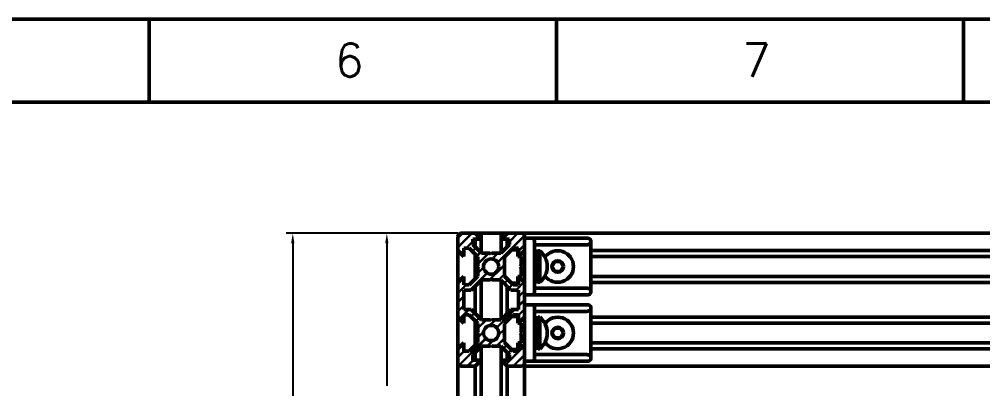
# Model space of a CAD drawing. Extents: x 21047 to 22882, y -7321 to -6014.
# Drawn here: x 21619.5 to 21909, y -6125.1 to -6013.9 of the extents above; entities that cross this region are included whole.
import ezdxf

# ---------------------------------------------------------------- set-up
doc = ezdxf.new("R2010")
doc.units = 0
doc.header["$PDMODE"] = 34
doc.layers.get('0').update_dxf_attribs({"lineweight": 0})
doc.layers.add('Cotas', color=90, linetype='Continuous')
doc.layers.add('Hachura', color=9, linetype='Continuous')
for name, color, linetype, lineweight in [('Fixação e Transmissão', 5, 'Continuous', 50), ('Perfis e Cantoneiras', 2, 'Continuous', 50), ('Peças Usinadas', 120, 'Continuous', 50)]:
    doc.layers.add(name, color=color, linetype=linetype, lineweight=lineweight)
doc.styles.get("Standard").update_dxf_attribs({"font": 'romans.shx'})
doc.dimstyles.get("Standard").update_dxf_attribs({"dimtxt": 3, "dimasz": 3, "dimexe": 2, "dimexo": 1, "dimgap": 1, "dimtad": 0, "dimtoh": 1, "dimcen": 0.09, "dimadec": 0, "dimazin": 0, "dimtfac": 1, "dimtdec": 4, "dimtofl": 0, "dimtmove": 0, "dimatfit": 3, "dimfxl": 1, "dimtolj": 1, "dimtzin": 0, "dimarcsym": 0})

# ---------------------------------------------------------------- blocks, each defined once
blk = doc.blocks.new('*D_k_6')
at = {"color": 0, "linetype": 'ByBlock', "lineweight": -2}
for p, q in [((21750.24, -6078.29), (21699.64, -6078.29)), ((21701.64, -6081.29), (21701.64, -6353.22)), ((21701.64, -6635.29), (21701.64, -6363.36)), ((21750.24, -6638.29), (21699.64, -6638.29))]:
    blk.add_line(p, q, dxfattribs=at)
for points in [[(21701.64, -6078.29), (21701.14, -6081.29), (21701.64, -6078.29), (21702.14, -6081.29)], [(21701.64, -6638.29), (21702.14, -6635.29), (21701.64, -6638.29), (21701.14, -6635.29)]]:
    blk.add_solid(points, dxfattribs=at)
at = {"layer": 'Defpoints', "color": 0, "linetype": 'ByBlock', "lineweight": 0}
for p in [(21701.64, -6078.29), (21751.24, -6078.29), (21701.64, -6638.29), (21751.24, -6638.29)]:
    blk.add_point(p, dxfattribs=at)
blk = doc.blocks.new('*D_d')
at = {"color": 0, "linetype": 'ByBlock', "lineweight": -2}
for p, q in [((21751.24, -6078.29), (21727.9, -6078.29)), ((21729.9, -6081.29), (21729.9, -6124.22)), ((21729.9, -6177.29), (21729.9, -6134.36)), ((21760.24, -6180.29), (21727.9, -6180.29))]:
    blk.add_line(p, q, dxfattribs=at)
for points in [[(21729.9, -6078.29), (21729.4, -6081.29), (21729.9, -6078.29), (21730.4, -6081.29)], [(21729.9, -6180.29), (21730.4, -6177.29), (21729.9, -6180.29), (21729.4, -6177.29)]]:
    blk.add_solid(points, dxfattribs=at)
at = {"layer": 'Defpoints', "color": 0, "linetype": 'ByBlock', "lineweight": 0}
for p in [(21729.9, -6078.29), (21752.24, -6078.29), (21729.9, -6180.29), (21761.24, -6180.29)]:
    blk.add_point(p, dxfattribs=at)

msp = doc.modelspace()

# ---------------------------------------------------------------- hatches: boundary and pattern name
at = {"layer": 'Hachura'}
h = msp.add_hatch(dxfattribs=at)
h.set_pattern_fill('JIS_LC_8A', color=256, scale=0.25)
h.paths.add_polyline_path([(21755.742, -6114.89), (21756.442, -6114.19), (21758.242, -6112.39), (21758.342, -6112.29), (21760.992, -6112.29), (21761.242, -6112.04), (21761.492, -6112.29), (21764.142, -6112.29), (21764.242, -6112.39), (21766.042, -6114.19), (21766.742, -6114.89), (21766.742, -6116.49), (21766.042, -6116.49), (21764.242, -6116.49), (21766.042, -6118.29), (21770.242, -6118.29, 0.4142136), (21771.242, -6117.29), (21771.242, -6113.09), (21769.442, -6111.29), (21769.442, -6113.79), (21767.842, -6113.79), (21766.042, -6111.99), (21765.242, -6111.19), (21765.242, -6108.54), (21764.992, -6108.29), (21765.242, -6108.04), (21765.242, -6105.39), (21766.042, -6104.59), (21767.842, -6102.79), (21769.442, -6102.79), (21769.442, -6105.29), (21771.242, -6103.49), (21771.242, -6093.09), (21769.442, -6091.29), (21769.442, -6093.79), (21767.842, -6093.79), (21766.042, -6091.99), (21765.242, -6091.19), (21765.242, -6088.54), (21764.992, -6088.29), (21765.242, -6088.04), (21765.242, -6085.39), (21766.042, -6084.59), (21767.842, -6082.79), (21769.442, -6082.79), (21769.442, -6085.29), (21771.242, -6083.49), (21771.242, -6079.29, 0.4142136), (21770.242, -6078.29), (21766.042, -6078.29), (21764.242, -6080.09), (21766.042, -6080.09), (21766.742, -6080.09), (21766.742, -6081.69), (21766.042, -6082.39), (21764.242, -6084.19), (21764.142, -6084.29), (21761.492, -6084.29), (21761.242, -6084.54), (21760.992, -6084.29), (21758.342, -6084.29), (21758.242, -6084.19), (21756.442, -6082.39), (21755.742, -6081.69), (21755.742, -6080.09), (21756.442, -6080.09), (21758.242, -6080.09), (21756.442, -6078.29), (21752.242, -6078.29, 0.4142136), (21751.242, -6079.29), (21751.242, -6083.49), (21753.042, -6085.29), (21753.042, -6082.79), (21754.642, -6082.79), (21756.442, -6084.59), (21757.242, -6085.39), (21757.242, -6088.04), (21757.492, -6088.29), (21757.242, -6088.54), (21757.242, -6091.19), (21756.442, -6091.99), (21754.642, -6093.79), (21753.042, -6093.79), (21753.042, -6091.29), (21751.242, -6093.09), (21751.242, -6103.49), (21753.042, -6105.29), (21753.042, -6102.79), (21754.642, -6102.79), (21756.442, -6104.59), (21757.242, -6105.39), (21757.242, -6108.04), (21757.492, -6108.29), (21757.242, -6108.54), (21757.242, -6111.19), (21756.442, -6111.99), (21754.642, -6113.79), (21753.042, -6113.79), (21753.042, -6111.29), (21751.242, -6113.09), (21751.242, -6117.29, 0.4142136), (21752.242, -6118.29), (21756.442, -6118.29), (21758.242, -6116.49), (21756.442, -6116.49), (21755.742, -6116.49), (21755.742, -6114.89)])
h.paths.add_polyline_path([(21753.042, -6095.35), (21755.282, -6095.35), (21756.442, -6094.19), (21758.242, -6092.39), (21758.342, -6092.29), (21760.992, -6092.29), (21761.242, -6092.04), (21761.492, -6092.29), (21764.142, -6092.29), (21764.242, -6092.39), (21766.042, -6094.19), (21767.202, -6095.35), (21769.442, -6095.35), (21769.442, -6101.23), (21767.202, -6101.23), (21766.042, -6102.39), (21764.242, -6104.19), (21764.142, -6104.29), (21761.492, -6104.29), (21761.242, -6104.54), (21760.992, -6104.29), (21758.342, -6104.29), (21758.242, -6104.19), (21756.442, -6102.39), (21755.282, -6101.23), (21753.042, -6101.23), (21753.042, -6095.35)], flags=16)
h.paths.add_polyline_path([(21763.542, -6108.29, -1), (21758.942, -6108.29, -1), (21763.542, -6108.29)], flags=16)
h.paths.add_polyline_path([(21763.542, -6088.29, -1), (21758.942, -6088.29, -1), (21763.542, -6088.29)], flags=16)

# ---------------------------------------------------------------- linework, layer by layer
at = {"layer": 'Fixação e Transmissão'}
for p, q in [((21767.342, -6083.29), (21765.242, -6085.39)), ((21769.242, -6083.29), (21767.342, -6083.29)), ((21769.242, -6083.29), (21769.242, -6085.29)), ((21774.242, -6083.69), (21774.242, -6092.89)), ((21775.342, -6083.54), (21775.342, -6088.29)), ((21775.842, -6083.54), (21775.342, -6083.54)), ((21775.342, -6083.69), (21775.342, -6088.29)), ((21775.842, -6083.54), (21775.842, -6093.04)), ((21765.242, -6085.39), (21765.242, -6091.19)), ((21770.242, -6085.29), (21769.242, -6085.29)), ((21770.242, -6087.99), (21769.942, -6088.29)), ((21770.242, -6085.29), (21770.242, -6087.99)), ((21771.242, -6085.79), (21770.242, -6085.79)), ((21775.342, -6088.29), (21774.242, -6087.993)), ((21780.376, -6086.79), (21779.51, -6088.29)), ((21782.108, -6086.79), (21782.974, -6088.29)), ((21770.242, -6088.59), (21769.942, -6088.29)), ((21770.242, -6088.59), (21770.242, -6091.29)), ((21771.242, -6090.79), (21770.242, -6090.79)), ((21775.342, -6088.588), (21774.242, -6088.29)), ((21775.342, -6088.588), (21775.342, -6093.04)), ((21775.342, -6088.588), (21775.342, -6092.89)), ((21780.376, -6089.79), (21779.51, -6088.29)), ((21780.376, -6089.79), (21780.376, -6089.79)), ((21782.108, -6089.79), (21782.974, -6088.29)), ((21767.342, -6093.29), (21765.242, -6091.19)), ((21769.242, -6093.29), (21767.342, -6093.29)), ((21770.242, -6091.29), (21769.242, -6091.29)), ((21769.242, -6091.29), (21769.242, -6093.29)), ((21775.842, -6093.04), (21775.342, -6093.04)), ((21767.342, -6103.29), (21765.242, -6105.39)), ((21765.242, -6105.39), (21765.242, -6111.19)), ((21769.242, -6103.29), (21767.342, -6103.29)), ((21769.242, -6103.29), (21769.242, -6105.29)), ((21770.242, -6105.29), (21769.242, -6105.29)), ((21770.242, -6105.29), (21770.242, -6107.99)), ((21774.242, -6103.69), (21774.242, -6112.89)), ((21775.342, -6103.54), (21775.342, -6108.29)), ((21775.842, -6103.54), (21775.342, -6103.54)), ((21775.342, -6103.69), (21775.342, -6108.29)), ((21775.842, -6103.54), (21775.842, -6113.04)), ((21770.242, -6107.99), (21769.942, -6108.29)), ((21770.242, -6108.59), (21769.942, -6108.29)), ((21771.242, -6105.79), (21770.242, -6105.79)), ((21775.342, -6108.29), (21774.242, -6107.993)), ((21775.342, -6108.588), (21774.242, -6108.29)), ((21780.376, -6106.79), (21779.51, -6108.29)), ((21780.376, -6109.79), (21779.51, -6108.29)), ((21782.108, -6106.79), (21782.974, -6108.29)), ((21782.108, -6109.79), (21782.974, -6108.29)), ((21767.342, -6113.29), (21765.242, -6111.19)), ((21770.242, -6108.59), (21770.242, -6111.29)), ((21771.242, -6110.79), (21770.242, -6110.79)), ((21775.342, -6108.588), (21775.342, -6113.04)), ((21775.342, -6108.588), (21775.342, -6112.89)), ((21780.376, -6109.79), (21780.376, -6109.79)), ((21769.242, -6113.29), (21767.342, -6113.29)), ((21770.242, -6111.29), (21769.242, -6111.29)), ((21769.242, -6111.29), (21769.242, -6113.29)), ((21775.842, -6113.04), (21775.342, -6113.04))]:
    msp.add_line(p, q, dxfattribs=at)
at = {"layer": 'Fixação e Transmissão', "ltscale": 0.1}
for p, q in [((21774.242, -6083.69), (21775.342, -6083.69)), ((21782.108, -6086.79), (21780.376, -6086.79)), ((21782.108, -6089.79), (21780.376, -6089.79)), ((21774.242, -6092.89), (21775.342, -6092.89)), ((21774.242, -6103.69), (21775.342, -6103.69)), ((21782.108, -6106.79), (21780.376, -6106.79)), ((21782.108, -6109.79), (21780.376, -6109.79)), ((21774.242, -6112.89), (21775.342, -6112.89))]:
    msp.add_line(p, q, dxfattribs=at)
at = {"layer": 'Fixação e Transmissão'}
for centre in [(21781.242, -6088.29), (21781.242, -6108.29)]:
    msp.add_circle(centre, 1.732, dxfattribs=at)
for centre, radius, start, end in [((21771.953, -6088.29), 6.139, 309.30765, 50.69235), ((21781.242, -6088.29), 4.75, 216.25467, 143.74533), ((21771.953, -6108.29), 6.139, 309.30765, 50.69235), ((21781.242, -6108.29), 4.75, 216.25467, 143.74533)]:
    msp.add_arc(centre, radius, start, end, dxfattribs=at)
at = {"layer": 'Hachura'}
for p, q in [((21771.242, -6086.29), (21770.242, -6086.29)), ((21771.242, -6090.29), (21770.242, -6090.29)), ((21771.242, -6106.29), (21770.242, -6106.29)), ((21771.242, -6110.29), (21770.242, -6110.29))]:
    msp.add_line(p, q, dxfattribs=at)
at = {"layer": 'Perfis e Cantoneiras'}
for p, q in [((21751.242, -6083.49), (21751.242, -6079.29)), ((21751.242, -6180.29), (21751.242, -6079.29)), ((21752.242, -6078.29), (21771.242, -6078.29)), ((21756.442, -6078.29), (21752.242, -6078.29)), ((21758.242, -6080.09), (21756.442, -6078.29)), ((21758.242, -6084.19), (21758.242, -6078.29)), ((21764.242, -6080.09), (21766.042, -6078.29)), ((21764.242, -6084.19), (21764.242, -6078.29)), ((21770.242, -6078.29), (21766.042, -6078.29)), ((21771.242, -6078.29), (22131.242, -6078.29)), ((21771.242, -6079.79), (21771.242, -6078.29)), ((21771.242, -6083.49), (21771.242, -6079.29)), ((21755.742, -6081.69), (21755.742, -6080.09)), ((21758.242, -6080.09), (21755.742, -6080.09)), ((21758.342, -6084.29), (21755.742, -6081.69)), ((21756.442, -6082.39), (21756.442, -6080.09)), ((21764.142, -6084.29), (21766.742, -6081.69)), ((21766.742, -6080.09), (21764.242, -6080.09)), ((21766.042, -6082.39), (21766.042, -6080.09)), ((21766.742, -6081.69), (21766.742, -6080.09)), ((21753.042, -6085.29), (21751.242, -6083.49)), ((21754.642, -6082.79), (21753.042, -6082.79)), ((21753.042, -6085.29), (21753.042, -6082.79)), ((21757.242, -6085.39), (21754.642, -6082.79)), ((21756.442, -6091.99), (21756.442, -6084.59)), ((21760.992, -6084.29), (21758.342, -6084.29)), ((21761.242, -6084.54), (21760.992, -6084.29)), ((21761.242, -6084.54), (21761.492, -6084.29)), ((21764.142, -6084.29), (21761.492, -6084.29)), ((21765.242, -6085.39), (21767.842, -6082.79)), ((21767.842, -6082.79), (21769.442, -6082.79)), ((21769.442, -6085.29), (21769.442, -6082.79)), ((21769.442, -6085.29), (21771.242, -6083.49)), ((21791.242, -6083.49), (22111.242, -6083.49)), ((21757.242, -6088.04), (21757.242, -6085.39)), ((21757.492, -6088.29), (21757.242, -6088.04)), ((21764.992, -6088.29), (21765.242, -6088.04)), ((21765.242, -6088.04), (21765.242, -6085.39)), ((21791.242, -6085.29), (22111.242, -6085.29)), ((21757.492, -6088.29), (21757.242, -6088.54)), ((21757.242, -6091.19), (21757.242, -6088.54)), ((21764.992, -6088.29), (21765.242, -6088.54)), ((21765.242, -6091.19), (21765.242, -6088.54)), ((21753.042, -6091.29), (21751.242, -6093.09)), ((21751.242, -6103.49), (21751.242, -6093.09)), ((21753.042, -6093.79), (21753.042, -6091.29)), ((21754.642, -6093.79), (21753.042, -6093.79)), ((21757.242, -6091.19), (21754.642, -6093.79)), ((21758.342, -6092.29), (21755.282, -6095.35)), ((21758.242, -6104.19), (21758.242, -6092.39)), ((21760.992, -6092.29), (21758.342, -6092.29)), ((21761.242, -6092.04), (21760.992, -6092.29)), ((21761.242, -6092.04), (21761.492, -6092.29)), ((21764.142, -6092.29), (21761.492, -6092.29)), ((21764.142, -6092.29), (21767.202, -6095.35)), ((21764.242, -6104.19), (21764.242, -6092.39)), ((21765.242, -6091.19), (21767.842, -6093.79)), ((21767.842, -6093.79), (21769.442, -6093.79)), ((21769.442, -6093.79), (21769.442, -6091.29)), ((21769.442, -6091.29), (21771.242, -6093.09)), ((21791.242, -6091.29), (22111.242, -6091.29)), ((21791.242, -6093.09), (22111.242, -6093.09)), ((21753.042, -6101.23), (21753.042, -6095.35)), ((21755.282, -6095.35), (21753.042, -6095.35)), ((21756.442, -6102.39), (21756.442, -6094.19)), ((21766.042, -6102.39), (21766.042, -6094.19)), ((21767.202, -6095.35), (21769.442, -6095.35)), ((21769.442, -6101.23), (21769.442, -6095.35)), ((21771.242, -6099.79), (21771.242, -6096.79)), ((21755.282, -6101.23), (21753.042, -6101.23)), ((21758.342, -6104.29), (21755.282, -6101.23)), ((21764.142, -6104.29), (21767.202, -6101.23)), ((21767.202, -6101.23), (21769.442, -6101.23)), ((21753.042, -6105.29), (21751.242, -6103.49)), ((21754.642, -6102.79), (21753.042, -6102.79)), ((21753.042, -6105.29), (21753.042, -6102.79)), ((21757.242, -6105.39), (21754.642, -6102.79)), ((21756.442, -6111.99), (21756.442, -6104.59)), ((21757.242, -6108.04), (21757.242, -6105.39)), ((21760.992, -6104.29), (21758.342, -6104.29)), ((21761.242, -6104.54), (21760.992, -6104.29)), ((21761.242, -6104.54), (21761.492, -6104.29)), ((21764.142, -6104.29), (21761.492, -6104.29)), ((21765.242, -6105.39), (21767.842, -6102.79)), ((21765.242, -6108.04), (21765.242, -6105.39)), ((21767.842, -6102.79), (21769.442, -6102.79)), ((21769.442, -6105.29), (21769.442, -6102.79)), ((21769.442, -6105.29), (21771.242, -6103.49)), ((21791.242, -6103.49), (22111.242, -6103.49)), ((21791.242, -6105.29), (22111.242, -6105.29)), ((21757.492, -6108.29), (21757.242, -6108.04)), ((21757.492, -6108.29), (21757.242, -6108.54)), ((21764.992, -6108.29), (21765.242, -6108.04)), ((21764.992, -6108.29), (21765.242, -6108.54)), ((21757.242, -6111.19), (21754.642, -6113.79)), ((21757.242, -6111.19), (21757.242, -6108.54)), ((21765.242, -6111.19), (21765.242, -6108.54)), ((21765.242, -6111.19), (21767.842, -6113.79)), ((21771.242, -6128.29), (21771.242, -6110.79)), ((21753.042, -6111.29), (21751.242, -6113.09)), ((21751.242, -6117.29), (21751.242, -6113.09)), ((21753.042, -6113.79), (21753.042, -6111.29)), ((21754.642, -6113.79), (21753.042, -6113.79)), ((21758.342, -6112.29), (21755.742, -6114.89)), ((21758.242, -6157.79), (21758.242, -6112.39)), ((21760.992, -6112.29), (21758.342, -6112.29)), ((21761.242, -6112.04), (21760.992, -6112.29)), ((21761.242, -6112.04), (21761.492, -6112.29)), ((21764.142, -6112.29), (21761.492, -6112.29)), ((21764.142, -6112.29), (21766.742, -6114.89)), ((21764.242, -6137.171), (21764.242, -6112.39)), ((21767.842, -6113.79), (21769.442, -6113.79)), ((21769.442, -6113.79), (21769.442, -6111.29)), ((21769.442, -6111.29), (21771.242, -6113.09)), ((21771.242, -6117.29), (21771.242, -6113.09)), ((21791.242, -6111.29), (22111.242, -6111.29)), ((21791.242, -6113.09), (22111.242, -6113.09)), ((21755.742, -6114.89), (21755.742, -6116.49)), ((21758.242, -6116.49), (21755.742, -6116.49)), ((21756.442, -6116.49), (21756.442, -6114.19)), ((21758.242, -6116.49), (21756.442, -6118.29)), ((21766.742, -6116.49), (21764.242, -6116.49)), ((21764.242, -6116.49), (21766.042, -6118.29)), ((21766.042, -6116.49), (21766.042, -6114.19)), ((21766.742, -6114.89), (21766.742, -6116.49)), ((21756.442, -6118.29), (21752.242, -6118.29)), ((21756.442, -6160.472), (21756.442, -6118.29)), ((21770.242, -6118.29), (21766.042, -6118.29)), ((21766.042, -6137.171), (21766.042, -6118.29)), ((21771.242, -6118.29), (22131.242, -6118.29))]:
    msp.add_line(p, q, dxfattribs=at)
at = {"layer": 'Perfis e Cantoneiras', "color": 30}
for p, q in [((21771.242, -6079.79), (21771.242, -6079.79)), ((21771.242, -6079.79), (21773.827, -6079.79)), ((21773.827, -6079.79), (21771.242, -6079.79)), ((21771.242, -6096.79), (21771.242, -6079.79)), ((21790.242, -6079.79), (21773.827, -6079.79)), ((21773.827, -6079.79), (21790.242, -6079.79)), ((21774.242, -6080.79), (21774.242, -6095.79)), ((21774.242, -6080.79), (21774.242, -6095.79)), ((21774.242, -6081.79), (21789.828, -6081.79)), ((21774.242, -6081.79), (21789.828, -6081.79)), ((21791.242, -6095.79), (21791.242, -6080.79)), ((21791.242, -6095.79), (21791.242, -6080.79)), ((21771.242, -6096.79), (21773.827, -6096.79)), ((21771.242, -6096.79), (21773.827, -6096.79)), ((21773.827, -6096.79), (21790.242, -6096.79)), ((21773.827, -6096.79), (21790.242, -6096.79)), ((21789.828, -6094.79), (21774.242, -6094.79)), ((21774.242, -6094.79), (21789.828, -6094.79)), ((21771.242, -6099.79), (21771.242, -6110.79)), ((21771.242, -6099.79), (21773.827, -6099.79)), ((21773.827, -6099.79), (21771.242, -6099.79)), ((21771.242, -6105.79), (21771.242, -6100.79)), ((21790.242, -6099.79), (21773.827, -6099.79)), ((21773.827, -6099.79), (21790.242, -6099.79)), ((21774.242, -6100.79), (21774.242, -6115.79)), ((21774.242, -6100.79), (21774.242, -6115.79)), ((21774.242, -6101.79), (21789.828, -6101.79)), ((21774.242, -6101.79), (21789.828, -6101.79)), ((21791.242, -6115.79), (21791.242, -6100.79)), ((21791.242, -6115.79), (21791.242, -6100.79)), ((21771.242, -6115.79), (21771.242, -6110.79)), ((21771.242, -6110.79), (21771.242, -6116.79)), ((21771.242, -6116.79), (21773.827, -6116.79)), ((21771.242, -6116.79), (21773.827, -6116.79)), ((21773.827, -6116.79), (21790.242, -6116.79)), ((21773.827, -6116.79), (21790.242, -6116.79)), ((21789.828, -6114.79), (21774.242, -6114.79)), ((21774.242, -6114.79), (21789.828, -6114.79))]:
    msp.add_line(p, q, dxfattribs=at)
at = {"layer": 'Perfis e Cantoneiras'}
for centre in [(21761.242, -6088.29), (21761.242, -6108.29)]:
    msp.add_circle(centre, 2.3, dxfattribs=at)
for centre, start, end in [((21752.242, -6079.29), 90, 180), ((21770.242, -6079.29), 0, 90), ((21752.242, -6117.29), 180, 270), ((21770.242, -6117.29), 270, 360)]:
    msp.add_arc(centre, 1, start, end, dxfattribs=at)
at = {"layer": 'Perfis e Cantoneiras', "color": 30}
for centre, start, end in [((21790.242, -6080.79), 78.75, 90), ((21790.242, -6080.79), 0, 22.5), ((21790.242, -6095.79), 270, 281.25), ((21790.242, -6095.79), 337.5007, 360), ((21790.242, -6100.79), 78.75, 90), ((21790.242, -6100.79), 0, 22.5), ((21790.242, -6115.79), 270, 281.25), ((21790.242, -6115.79), 337.5007, 360)]:
    msp.add_arc(centre, 1, start, end, dxfattribs=at)
for points, degree in [([(21773.827, -6079.79), (21773.882, -6079.794), (21773.908, -6079.81)], 2), ([(21773.908, -6079.81), (21773.882, -6079.794), (21773.827, -6079.79)], 2), ([(21773.908, -6079.81), (21773.952, -6079.832), (21773.986, -6079.866)], 2), ([(21773.986, -6079.866), (21773.952, -6079.832), (21773.908, -6079.81)], 2), ([(21773.986, -6079.866), (21774.069, -6079.954), (21774.12, -6080.083)], 2), ([(21774.12, -6080.083), (21774.068, -6079.954), (21773.986, -6079.866)], 2), ([(21774.12, -6080.083), (21774.18, -6080.231), (21774.21, -6080.408)], 2), ([(21774.21, -6080.408), (21774.18, -6080.231), (21774.12, -6080.083)], 2), ([(21774.21, -6080.408), (21774.242, -6080.594), (21774.242, -6080.79)], 2), ([(21774.242, -6080.79), (21774.242, -6080.594), (21774.21, -6080.408)], 2), ([(21774.242, -6080.985), (21774.242, -6080.79)], 1), ([(21774.242, -6080.79), (21774.242, -6080.987), (21774.242, -6081.173)], 2), ([(21774.242, -6081.173), (21774.242, -6081.349), (21774.242, -6081.497)], 2), ([(21774.242, -6081.497), (21774.242, -6081.627), (21774.242, -6081.714)], 2), ([(21774.242, -6081.714), (21774.242, -6081.749), (21774.242, -6081.771)], 2), ([(21774.242, -6081.771), (21774.242, -6081.787), (21774.242, -6081.79)], 2), ([(21789.828, -6081.79), (21790.013, -6081.787), (21790.104, -6081.771)], 2), ([(21790.104, -6081.771), (21789.967, -6081.79), (21789.828, -6081.79)], 2), ([(21790.104, -6081.771), (21790.255, -6081.749), (21790.369, -6081.714)], 2), ([(21790.369, -6081.714), (21790.24, -6081.752), (21790.104, -6081.771)], 2), ([(21790.437, -6079.81), (21790.373, -6079.794), (21790.242, -6079.79)], 2), ([(21790.242, -6079.79), (21790.373, -6079.794), (21790.437, -6079.81)], 2), ([(21790.437, -6079.81), (21790.341, -6079.79), (21790.243, -6079.79)], 2), ([(21790.369, -6081.714), (21790.651, -6081.627), (21790.828, -6081.497)], 2), ([(21790.614, -6081.622), (21790.498, -6081.676), (21790.369, -6081.714)], 2), ([(21790.625, -6079.866), (21790.544, -6079.832), (21790.437, -6079.81)], 2), ([(21790.437, -6079.81), (21790.544, -6079.832), (21790.625, -6079.866)], 2), ([(21790.625, -6079.866), (21790.535, -6079.829), (21790.439, -6079.81)], 2), ([(21790.828, -6081.497), (21790.729, -6081.567), (21790.614, -6081.622)], 2), ([(21790.949, -6080.083), (21790.824, -6079.954), (21790.625, -6079.866)], 2), ([(21790.625, -6079.866), (21790.824, -6079.954), (21790.949, -6080.083)], 2), ([(21790.798, -6079.959), (21790.716, -6079.905), (21790.626, -6079.867)], 2), ([(21790.949, -6080.083), (21790.879, -6080.014), (21790.798, -6079.959)], 2), ([(21790.828, -6081.497), (21791.033, -6081.349), (21791.134, -6081.173)], 2), ([(21791.004, -6081.346), (21790.926, -6081.428), (21790.828, -6081.497)], 2), ([(21791.073, -6080.235), (21791.019, -6080.153), (21790.949, -6080.083)], 2), ([(21791.166, -6080.408), (21791.094, -6080.231), (21790.949, -6080.083)], 2), ([(21790.949, -6080.083), (21791.094, -6080.231), (21791.166, -6080.408)], 2), ([(21791.134, -6081.173), (21791.081, -6081.264), (21791.004, -6081.346)], 2), ([(21791.166, -6080.408), (21791.128, -6080.317), (21791.073, -6080.235)], 2), ([(21791.134, -6081.173), (21791.242, -6080.987), (21791.242, -6080.79)], 2), ([(21791.215, -6080.985), (21791.188, -6081.082), (21791.134, -6081.173)], 2), ([(21791.223, -6080.594), (21791.203, -6080.498), (21791.166, -6080.408)], 2), ([(21791.242, -6080.79), (21791.242, -6080.594), (21791.166, -6080.408)], 2), ([(21791.166, -6080.408), (21791.242, -6080.594), (21791.242, -6080.79)], 2), ([(21791.242, -6080.79), (21791.242, -6080.889), (21791.215, -6080.985)], 2), ([(21791.242, -6080.79), (21791.242, -6080.692), (21791.223, -6080.596)], 2), ([(21770.242, -6086.29), (21770.242, -6086.29), (21770.242, -6086.347)], 2), ([(21770.242, -6086.29), (21771.242, -6086.29)], 1), ([(21770.242, -6086.347), (21770.242, -6086.404), (21770.242, -6086.51)], 2), ([(21770.242, -6086.51), (21770.242, -6086.615), (21770.242, -6086.753)], 2), ([(21770.242, -6086.753), (21770.242, -6086.891), (21770.242, -6087.04)], 2), ([(21770.242, -6089.54), (21770.242, -6089.689), (21770.242, -6089.827)], 2), ([(21770.242, -6089.827), (21770.242, -6089.965), (21770.242, -6090.071)], 2), ([(21770.242, -6090.071), (21770.242, -6090.176), (21770.242, -6090.233)], 2), ([(21770.242, -6090.233), (21770.242, -6090.29), (21770.242, -6090.29)], 2), ([(21770.242, -6090.29), (21771.242, -6090.29)], 1), ([(21773.908, -6096.771), (21773.882, -6096.787), (21773.827, -6096.79)], 2), ([(21773.827, -6096.79), (21773.882, -6096.787), (21773.908, -6096.771)], 2), ([(21773.986, -6096.714), (21773.952, -6096.749), (21773.908, -6096.771)], 2), ([(21773.908, -6096.771), (21773.952, -6096.749), (21773.986, -6096.714)], 2), ([(21774.12, -6096.497), (21774.069, -6096.627), (21773.986, -6096.714)], 2), ([(21773.986, -6096.714), (21774.068, -6096.627), (21774.12, -6096.497)], 2), ([(21774.21, -6096.173), (21774.18, -6096.349), (21774.12, -6096.497)], 2), ([(21774.12, -6096.497), (21774.18, -6096.349), (21774.21, -6096.173)], 2), ([(21774.242, -6095.79), (21774.242, -6095.987), (21774.21, -6096.173)], 2), ([(21774.21, -6096.173), (21774.242, -6095.987), (21774.242, -6095.79)], 2), ([(21774.242, -6094.79), (21774.242, -6094.794), (21774.242, -6094.81)], 2), ([(21774.242, -6094.81), (21774.242, -6094.832), (21774.242, -6094.866)], 2), ([(21774.242, -6094.866), (21774.242, -6094.954), (21774.242, -6095.083)], 2), ([(21774.242, -6095.084), (21774.242, -6095.231), (21774.242, -6095.408)], 2), ([(21774.242, -6095.408), (21774.242, -6095.594), (21774.242, -6095.79)], 2), ([(21774.242, -6095.79), (21774.242, -6095.595)], 1), ([(21790.104, -6094.81), (21790.013, -6094.794), (21789.828, -6094.79)], 2), ([(21789.828, -6094.79), (21789.967, -6094.79), (21790.104, -6094.81)], 2), ([(21790.369, -6094.866), (21790.255, -6094.832), (21790.104, -6094.81)], 2), ([(21790.104, -6094.81), (21790.24, -6094.829), (21790.369, -6094.866)], 2), ([(21790.242, -6096.79), (21790.373, -6096.787), (21790.437, -6096.771)], 2), ([(21790.437, -6096.771), (21790.373, -6096.787), (21790.242, -6096.79)], 2), ([(21790.243, -6096.79), (21790.341, -6096.79), (21790.437, -6096.771)], 2), ([(21790.828, -6095.083), (21790.651, -6094.954), (21790.369, -6094.866)], 2), ([(21790.369, -6094.866), (21790.498, -6094.904), (21790.614, -6094.959)], 2), ([(21790.437, -6096.771), (21790.534, -6096.752), (21790.625, -6096.714)], 2), ([(21790.437, -6096.771), (21790.544, -6096.749), (21790.625, -6096.714)], 2), ([(21790.625, -6096.714), (21790.544, -6096.749), (21790.437, -6096.771)], 2), ([(21790.614, -6094.959), (21790.729, -6095.014), (21790.828, -6095.083)], 2), ([(21790.625, -6096.714), (21790.824, -6096.627), (21790.949, -6096.497)], 2), ([(21790.949, -6096.497), (21790.824, -6096.627), (21790.625, -6096.714)], 2), ([(21790.625, -6096.714), (21790.716, -6096.676), (21790.798, -6096.622)], 2), ([(21790.798, -6096.622), (21790.879, -6096.567), (21790.949, -6096.497)], 2), ([(21791.134, -6095.408), (21791.033, -6095.231), (21790.828, -6095.083)], 2), ([(21790.828, -6095.083), (21790.926, -6095.153), (21791.004, -6095.235)], 2), ([(21790.949, -6096.497), (21791.094, -6096.349), (21791.166, -6096.173)], 2), ([(21791.166, -6096.173), (21791.094, -6096.349), (21790.949, -6096.497)], 2), ([(21790.949, -6096.497), (21791.019, -6096.428), (21791.073, -6096.346)], 2), ([(21791.004, -6095.235), (21791.081, -6095.317), (21791.134, -6095.408)], 2), ([(21791.073, -6096.346), (21791.128, -6096.264), (21791.166, -6096.173)], 2), ([(21791.242, -6095.79), (21791.242, -6095.594), (21791.134, -6095.408)], 2), ([(21791.134, -6095.408), (21791.188, -6095.499), (21791.215, -6095.595)], 2), ([(21791.166, -6096.173), (21791.242, -6095.987), (21791.242, -6095.79)], 2), ([(21791.242, -6095.79), (21791.242, -6095.987), (21791.166, -6096.173)], 2), ([(21791.166, -6096.173), (21791.203, -6096.083), (21791.223, -6095.987)], 2), ([(21791.215, -6095.595), (21791.242, -6095.692), (21791.242, -6095.79)], 2), ([(21791.223, -6095.985), (21791.242, -6095.889), (21791.242, -6095.79)], 2), ([(21773.827, -6099.79), (21773.882, -6099.794), (21773.908, -6099.81)], 2), ([(21773.908, -6099.81), (21773.882, -6099.794), (21773.827, -6099.79)], 2), ([(21773.908, -6099.81), (21773.952, -6099.832), (21773.986, -6099.866)], 2), ([(21773.986, -6099.866), (21773.952, -6099.832), (21773.908, -6099.81)], 2), ([(21773.986, -6099.866), (21774.069, -6099.954), (21774.12, -6100.083)], 2), ([(21774.12, -6100.083), (21774.068, -6099.954), (21773.986, -6099.866)], 2), ([(21774.12, -6100.083), (21774.18, -6100.231), (21774.21, -6100.408)], 2), ([(21774.21, -6100.408), (21774.18, -6100.231), (21774.12, -6100.083)], 2), ([(21774.21, -6100.408), (21774.242, -6100.594), (21774.242, -6100.79)], 2), ([(21774.242, -6100.79), (21774.242, -6100.594), (21774.21, -6100.408)], 2), ([(21774.242, -6100.985), (21774.242, -6100.79)], 1), ([(21774.242, -6100.79), (21774.242, -6100.987), (21774.242, -6101.173)], 2), ([(21774.242, -6101.173), (21774.242, -6101.349), (21774.242, -6101.497)], 2), ([(21774.242, -6101.497), (21774.242, -6101.627), (21774.242, -6101.714)], 2), ([(21774.242, -6101.714), (21774.242, -6101.749), (21774.242, -6101.771)], 2), ([(21774.242, -6101.771), (21774.242, -6101.787), (21774.242, -6101.79)], 2), ([(21789.828, -6101.79), (21790.013, -6101.787), (21790.104, -6101.771)], 2), ([(21790.104, -6101.771), (21789.967, -6101.79), (21789.828, -6101.79)], 2), ([(21790.104, -6101.771), (21790.255, -6101.749), (21790.369, -6101.714)], 2), ([(21790.369, -6101.714), (21790.24, -6101.752), (21790.104, -6101.771)], 2), ([(21790.437, -6099.81), (21790.373, -6099.794), (21790.242, -6099.79)], 2), ([(21790.242, -6099.79), (21790.373, -6099.794), (21790.437, -6099.81)], 2), ([(21790.437, -6099.81), (21790.341, -6099.79), (21790.243, -6099.79)], 2), ([(21790.369, -6101.714), (21790.651, -6101.627), (21790.828, -6101.497)], 2), ([(21790.614, -6101.622), (21790.498, -6101.676), (21790.369, -6101.714)], 2), ([(21790.625, -6099.866), (21790.544, -6099.832), (21790.437, -6099.81)], 2), ([(21790.437, -6099.81), (21790.544, -6099.832), (21790.625, -6099.866)], 2), ([(21790.625, -6099.866), (21790.535, -6099.829), (21790.439, -6099.81)], 2), ([(21790.828, -6101.497), (21790.729, -6101.567), (21790.614, -6101.622)], 2), ([(21790.949, -6100.083), (21790.824, -6099.954), (21790.625, -6099.866)], 2), ([(21790.625, -6099.866), (21790.824, -6099.954), (21790.949, -6100.083)], 2), ([(21790.798, -6099.959), (21790.716, -6099.905), (21790.626, -6099.867)], 2), ([(21790.949, -6100.083), (21790.879, -6100.014), (21790.798, -6099.959)], 2), ([(21790.828, -6101.497), (21791.033, -6101.349), (21791.134, -6101.173)], 2), ([(21791.004, -6101.346), (21790.926, -6101.428), (21790.828, -6101.497)], 2), ([(21791.073, -6100.235), (21791.019, -6100.153), (21790.949, -6100.083)], 2), ([(21791.166, -6100.408), (21791.094, -6100.231), (21790.949, -6100.083)], 2), ([(21790.949, -6100.083), (21791.094, -6100.231), (21791.166, -6100.408)], 2), ([(21791.134, -6101.173), (21791.081, -6101.264), (21791.004, -6101.346)], 2), ([(21791.166, -6100.408), (21791.128, -6100.317), (21791.073, -6100.235)], 2), ([(21791.134, -6101.173), (21791.242, -6100.987), (21791.242, -6100.79)], 2), ([(21791.215, -6100.985), (21791.188, -6101.082), (21791.134, -6101.173)], 2), ([(21791.223, -6100.594), (21791.203, -6100.498), (21791.166, -6100.408)], 2), ([(21791.242, -6100.79), (21791.242, -6100.594), (21791.166, -6100.408)], 2), ([(21791.166, -6100.408), (21791.242, -6100.594), (21791.242, -6100.79)], 2), ([(21791.242, -6100.79), (21791.242, -6100.889), (21791.215, -6100.985)], 2), ([(21791.242, -6100.79), (21791.242, -6100.692), (21791.223, -6100.596)], 2), ([(21770.242, -6106.29), (21770.242, -6106.29), (21770.242, -6106.347)], 2), ([(21770.242, -6106.29), (21771.242, -6106.29)], 1), ([(21770.242, -6106.29), (21770.242, -6106.29), (21770.242, -6106.347)], 2), ([(21770.242, -6106.29), (21771.242, -6106.29)], 1), ([(21770.242, -6106.347), (21770.242, -6106.404), (21770.242, -6106.51)], 2), ([(21770.242, -6106.347), (21770.242, -6106.404), (21770.242, -6106.51)], 2), ([(21770.242, -6106.51), (21770.242, -6106.615), (21770.242, -6106.753)], 2), ([(21770.242, -6106.51), (21770.242, -6106.615), (21770.242, -6106.753)], 2), ([(21770.242, -6106.753), (21770.242, -6106.891), (21770.242, -6107.04)], 2), ([(21770.242, -6106.753), (21770.242, -6106.891), (21770.242, -6107.04)], 2), ([(21770.242, -6109.54), (21770.242, -6109.689), (21770.242, -6109.827)], 2), ([(21770.242, -6109.827), (21770.242, -6109.965), (21770.242, -6110.071)], 2), ([(21770.242, -6109.827), (21770.242, -6109.965), (21770.242, -6110.071)], 2), ([(21770.242, -6110.071), (21770.242, -6110.176), (21770.242, -6110.233)], 2), ([(21770.242, -6110.071), (21770.242, -6110.176), (21770.242, -6110.233)], 2), ([(21770.242, -6110.233), (21770.242, -6110.29), (21770.242, -6110.29)], 2), ([(21770.242, -6110.233), (21770.242, -6110.29), (21770.242, -6110.29)], 2), ([(21770.242, -6110.29), (21771.242, -6110.29)], 1), ([(21770.242, -6110.29), (21771.242, -6110.29)], 1), ([(21773.908, -6116.771), (21773.882, -6116.787), (21773.827, -6116.79)], 2), ([(21773.827, -6116.79), (21773.882, -6116.787), (21773.908, -6116.771)], 2), ([(21773.986, -6116.714), (21773.952, -6116.749), (21773.908, -6116.771)], 2), ([(21773.908, -6116.771), (21773.952, -6116.749), (21773.986, -6116.714)], 2), ([(21774.12, -6116.497), (21774.069, -6116.627), (21773.986, -6116.714)], 2), ([(21773.986, -6116.714), (21774.068, -6116.627), (21774.12, -6116.497)], 2), ([(21774.21, -6116.173), (21774.18, -6116.349), (21774.12, -6116.497)], 2), ([(21774.12, -6116.497), (21774.18, -6116.349), (21774.21, -6116.173)], 2), ([(21774.242, -6115.79), (21774.242, -6115.987), (21774.21, -6116.173)], 2), ([(21774.21, -6116.173), (21774.242, -6115.987), (21774.242, -6115.79)], 2), ([(21774.242, -6114.79), (21774.242, -6114.794), (21774.242, -6114.81)], 2), ([(21774.242, -6114.81), (21774.242, -6114.832), (21774.242, -6114.866)], 2), ([(21774.242, -6114.866), (21774.242, -6114.954), (21774.242, -6115.083)], 2), ([(21774.242, -6115.084), (21774.242, -6115.231), (21774.242, -6115.408)], 2), ([(21774.242, -6115.408), (21774.242, -6115.594), (21774.242, -6115.79)], 2), ([(21774.242, -6115.79), (21774.242, -6115.595)], 1), ([(21790.104, -6114.81), (21790.013, -6114.794), (21789.828, -6114.79)], 2), ([(21789.828, -6114.79), (21789.967, -6114.79), (21790.104, -6114.81)], 2), ([(21790.369, -6114.866), (21790.255, -6114.832), (21790.104, -6114.81)], 2), ([(21790.104, -6114.81), (21790.24, -6114.829), (21790.369, -6114.866)], 2), ([(21790.242, -6116.79), (21790.373, -6116.787), (21790.437, -6116.771)], 2), ([(21790.437, -6116.771), (21790.373, -6116.787), (21790.242, -6116.79)], 2), ([(21790.243, -6116.79), (21790.341, -6116.79), (21790.437, -6116.771)], 2), ([(21790.828, -6115.083), (21790.651, -6114.954), (21790.369, -6114.866)], 2), ([(21790.369, -6114.866), (21790.498, -6114.904), (21790.614, -6114.959)], 2), ([(21790.437, -6116.771), (21790.534, -6116.752), (21790.625, -6116.714)], 2), ([(21790.437, -6116.771), (21790.544, -6116.749), (21790.625, -6116.714)], 2), ([(21790.625, -6116.714), (21790.544, -6116.749), (21790.437, -6116.771)], 2), ([(21790.614, -6114.959), (21790.729, -6115.014), (21790.828, -6115.083)], 2), ([(21790.625, -6116.714), (21790.824, -6116.627), (21790.949, -6116.497)], 2), ([(21790.949, -6116.497), (21790.824, -6116.627), (21790.625, -6116.714)], 2), ([(21790.625, -6116.714), (21790.716, -6116.676), (21790.798, -6116.622)], 2), ([(21790.798, -6116.622), (21790.879, -6116.567), (21790.949, -6116.497)], 2), ([(21791.134, -6115.408), (21791.033, -6115.231), (21790.828, -6115.083)], 2), ([(21790.828, -6115.083), (21790.926, -6115.153), (21791.004, -6115.235)], 2), ([(21790.949, -6116.497), (21791.094, -6116.349), (21791.166, -6116.173)], 2), ([(21791.166, -6116.173), (21791.094, -6116.349), (21790.949, -6116.497)], 2), ([(21790.949, -6116.497), (21791.019, -6116.428), (21791.073, -6116.346)], 2), ([(21791.004, -6115.235), (21791.081, -6115.317), (21791.134, -6115.408)], 2), ([(21791.073, -6116.346), (21791.128, -6116.264), (21791.166, -6116.173)], 2), ([(21791.242, -6115.79), (21791.242, -6115.594), (21791.134, -6115.408)], 2), ([(21791.134, -6115.408), (21791.188, -6115.499), (21791.215, -6115.595)], 2), ([(21791.166, -6116.173), (21791.242, -6115.987), (21791.242, -6115.79)], 2), ([(21791.242, -6115.79), (21791.242, -6115.987), (21791.166, -6116.173)], 2), ([(21791.166, -6116.173), (21791.203, -6116.083), (21791.223, -6115.987)], 2), ([(21791.215, -6115.595), (21791.242, -6115.692), (21791.242, -6115.79)], 2), ([(21791.223, -6115.985), (21791.242, -6115.889), (21791.242, -6115.79)], 2)]:
    msp.add_open_spline(points, degree=degree, dxfattribs=at)
for points, knots in [([(21770.242, -6086.29), (21770.242, -6086.292), (21770.242, -6086.293), (21770.242, -6086.295), (21770.242, -6086.3), (21770.242, -6086.304), (21770.242, -6086.309), (21770.242, -6086.317), (21770.242, -6086.325), (21770.242, -6086.332), (21770.242, -6086.343), (21770.242, -6086.354), (21770.242, -6086.365), (21770.242, -6086.378), (21770.242, -6086.392), (21770.242, -6086.405), (21770.242, -6086.436), (21770.242, -6086.471), (21770.242, -6086.51), (21770.242, -6086.65), (21770.242, -6086.843), (21770.242, -6087.04)], [1.5708, 1.5708, 1.5708, 1.5708, 1.683, 1.683, 1.683, 1.7952, 1.7952, 1.7952, 1.9074, 1.9074, 1.9074, 2.0196, 2.0196, 2.0196, 2.1318, 2.1318, 2.1318, 2.35619, 2.35619, 2.35619, 3.14159, 3.14159, 3.14159, 3.14159]), ([(21770.242, -6089.54), (21770.242, -6089.737), (21770.242, -6089.931), (21770.242, -6090.071), (21770.242, -6090.089), (21770.242, -6090.108), (21770.242, -6090.127), (21770.242, -6090.161), (21770.242, -6090.19), (21770.242, -6090.216), (21770.242, -6090.227), (21770.242, -6090.237), (21770.242, -6090.248), (21770.242, -6090.256), (21770.242, -6090.264), (21770.242, -6090.271), (21770.242, -6090.276), (21770.242, -6090.281), (21770.242, -6090.286), (21770.242, -6090.287), (21770.242, -6090.289), (21770.242, -6090.29)], [0, 0, 0, 0, 0.785398, 0.785398, 0.785398, 0.897598, 0.897598, 0.897598, 1.122, 1.122, 1.122, 1.2342, 1.2342, 1.2342, 1.3464, 1.3464, 1.3464, 1.4586, 1.4586, 1.4586, 1.5708, 1.5708, 1.5708, 1.5708]), ([(21770.242, -6106.29), (21770.242, -6106.292), (21770.242, -6106.293), (21770.242, -6106.295), (21770.242, -6106.3), (21770.242, -6106.304), (21770.242, -6106.309), (21770.242, -6106.317), (21770.242, -6106.325), (21770.242, -6106.332), (21770.242, -6106.343), (21770.242, -6106.354), (21770.242, -6106.365), (21770.242, -6106.378), (21770.242, -6106.392), (21770.242, -6106.405), (21770.242, -6106.436), (21770.242, -6106.471), (21770.242, -6106.51), (21770.242, -6106.65), (21770.242, -6106.843), (21770.242, -6107.04)], [1.5708, 1.5708, 1.5708, 1.5708, 1.683, 1.683, 1.683, 1.7952, 1.7952, 1.7952, 1.9074, 1.9074, 1.9074, 2.0196, 2.0196, 2.0196, 2.1318, 2.1318, 2.1318, 2.35619, 2.35619, 2.35619, 3.14159, 3.14159, 3.14159, 3.14159]), ([(21770.242, -6106.29), (21770.242, -6106.292), (21770.242, -6106.293), (21770.242, -6106.295), (21770.242, -6106.3), (21770.242, -6106.304), (21770.242, -6106.309), (21770.242, -6106.317), (21770.242, -6106.325), (21770.242, -6106.332), (21770.242, -6106.343), (21770.242, -6106.354), (21770.242, -6106.365), (21770.242, -6106.378), (21770.242, -6106.392), (21770.242, -6106.405), (21770.242, -6106.436), (21770.242, -6106.471), (21770.242, -6106.51), (21770.242, -6106.65), (21770.242, -6106.843), (21770.242, -6107.04)], [1.5708, 1.5708, 1.5708, 1.5708, 1.683, 1.683, 1.683, 1.7952, 1.7952, 1.7952, 1.9074, 1.9074, 1.9074, 2.0196, 2.0196, 2.0196, 2.1318, 2.1318, 2.1318, 2.35619, 2.35619, 2.35619, 3.14159, 3.14159, 3.14159, 3.14159]), ([(21770.242, -6109.54), (21770.242, -6109.737), (21770.242, -6109.931), (21770.242, -6110.071), (21770.242, -6110.089), (21770.242, -6110.108), (21770.242, -6110.127), (21770.242, -6110.161), (21770.242, -6110.19), (21770.242, -6110.216), (21770.242, -6110.227), (21770.242, -6110.237), (21770.242, -6110.248), (21770.242, -6110.256), (21770.242, -6110.264), (21770.242, -6110.271), (21770.242, -6110.276), (21770.242, -6110.281), (21770.242, -6110.286), (21770.242, -6110.287), (21770.242, -6110.289), (21770.242, -6110.29)], [0, 0, 0, 0, 0.785398, 0.785398, 0.785398, 0.897598, 0.897598, 0.897598, 1.122, 1.122, 1.122, 1.2342, 1.2342, 1.2342, 1.3464, 1.3464, 1.3464, 1.4586, 1.4586, 1.4586, 1.5708, 1.5708, 1.5708, 1.5708]), ([(21770.242, -6109.54), (21770.242, -6109.737), (21770.242, -6109.931), (21770.242, -6110.071), (21770.242, -6110.089), (21770.242, -6110.108), (21770.242, -6110.127), (21770.242, -6110.161), (21770.242, -6110.19), (21770.242, -6110.216), (21770.242, -6110.227), (21770.242, -6110.237), (21770.242, -6110.248), (21770.242, -6110.256), (21770.242, -6110.264), (21770.242, -6110.271), (21770.242, -6110.276), (21770.242, -6110.281), (21770.242, -6110.286), (21770.242, -6110.287), (21770.242, -6110.289), (21770.242, -6110.29)], [0, 0, 0, 0, 0.785398, 0.785398, 0.785398, 0.897598, 0.897598, 0.897598, 1.122, 1.122, 1.122, 1.2342, 1.2342, 1.2342, 1.3464, 1.3464, 1.3464, 1.4586, 1.4586, 1.4586, 1.5708, 1.5708, 1.5708, 1.5708])]:
    msp.add_open_spline(points, degree=3, knots=knots, dxfattribs=at)
at = {"layer": 'Peças Usinadas'}
for p, q in [((21658.458, -6013.864), (21658.458, -6038.864)), ((21780.84, -6013.864), (21780.84, -6038.864)), ((21903.222, -6013.864), (21903.222, -6038.864))]:
    msp.add_line(p, q, dxfattribs=at)
at = {"layer": 'Peças Usinadas', "flags": 128}
for points in [[(21046.549, -7321.013), (22882.278, -7321.013), (22882.278, -6013.864), (21046.549, -6013.864)], [(21071.549, -7296.013), (22857.278, -7296.013), (22857.278, -6038.864), (21071.549, -6038.864)]]:
    msp.add_lwpolyline(points, close=True, dxfattribs=at)

# ---------------------------------------------------------------- texts
at = {"layer": 'Cotas'}
for s, p in [('6', (21714.321, -6031.171)), ('7', (21836.703, -6031.171))]:
    msp.add_text(s, height=10, dxfattribs=at).set_placement(p)

# ---------------------------------------------------------------- dimensions: what is measured, and where the dimension line sits
dim = msp.add_linear_dim(base=(21701.637, -6078.29), p1=(21751.242, -6638.29), p2=(21751.242, -6078.29), angle=90, dimstyle='Standard', override={"dimscale": 1, "dimpost": '<>'}, dxfattribs=at)
dim.commit()
dim.dimension.update_dxf_attribs({"geometry": '*D_k_6', "text_midpoint": (21701.637, -6358.29), "dimtype": 160})
dim = msp.add_linear_dim(base=(21729.895, -6078.29), p1=(21761.242, -6180.29), p2=(21752.242, -6078.29), angle=90, dimstyle='Standard', override={"dimpost": '<>'}, dxfattribs=at)
dim.commit()
dim.dimension.update_dxf_attribs({"geometry": '*D_d', "text_midpoint": (21729.895, -6129.29)})

doc.saveas('drawing.dxf')
